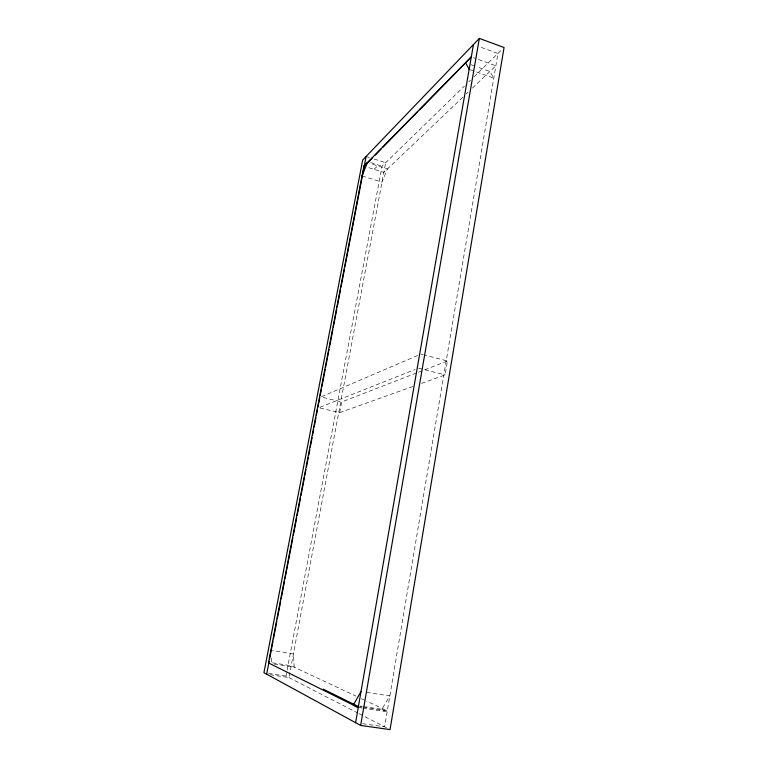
<?xml version="1.0" encoding="UTF-8"?>
<svg xmlns="http://www.w3.org/2000/svg" width="768" height="768" viewBox="0 0 768 768"><rect width="100%" height="100%" fill="white"/><g stroke="black" fill="none" stroke-linecap="round" stroke-linejoin="round"><path stroke-width="0.58" stroke-dasharray="3.84 2.88" d="M421.536 383.386L445.085 374.966L447.427 360.998L424.387 354.97M358.051 713.146L286.003 676.07L286.896 671.357M287.117 670.186L382.061 166.186L464.506 85.997M319.997 407.99L339.686 412.656L341.693 401.962L417.379 372.643M363.6 706.589L381.878 709.296L389.837 695.885L365.635 692.198M374.054 169.344L377.606 165.84M468.787 81.83L470.506 80.16M473.933 76.829L501.773 49.747M462.854 97.2L383.818 172.416L367.296 167.213M466.33 93.888L468.067 92.237M472.406 88.099L495.859 65.789L473.549 57.715M417.638 355.478L320.899 396.96L341.693 401.962M319.949 407.27L415.171 369.446M418.493 372.211L447.427 360.998M339.686 412.656L414.806 385.786M362.573 723.677L384.634 726.816L497.933 53.482L479.021 46.57M360.173 706.09L362.458 706.426M359.558 706.733L361.872 707.078M363.034 707.242L387.322 710.832L366.797 701.203M358.234 707.53L361.709 708.038M362.861 708.211L387.158 711.782L381.878 709.296M270.182 674.707L288.96 677.587L385.642 162.71L373.699 158.909M268.579 673.392L286.003 676.07M272.458 662.803L291.178 665.741L355.997 696.134M274.128 664.013L294.211 667.162L293.395 653.942L272.4 650.573M418.493 368.122L445.085 374.966M420.931 354.067L423.235 354.672M362.035 175.939L381.984 182.17L387.446 168.96L369.667 163.325M366.106 156.48L369.36 157.517M370.666 162.576L382.061 166.186M470.266 69.754L493.786 78.154L489.878 71.472L476.63 66.72M471.11 64.733L475.526 66.317M361.392 698.669L365.722 700.694M359.117 713.683L386.438 727.747M271.546 658.118L271.766 663.648"/><path stroke-width="1.15" d="M360.643 725.434L479.347 38.4L504.067 47.51L390.038 729.6L360.643 725.434L263.933 672.682L362.688 160.042L479.347 38.4M355.603 722.688L473.462 44.534M362.035 175.939L367.382 162.605L363.917 166.147L268.464 662.909L358.234 707.53L353.309 705.072L361.018 691.498M266.659 674.17L269.146 661.229M269.578 659.011L272.995 641.232M273.446 638.87L276.835 621.226M277.286 618.874L280.675 601.229M281.126 598.867L284.515 581.222M284.966 578.87L292.877 537.686M293.328 535.334L296.717 517.69M297.178 515.338L300.566 497.683M301.018 495.331L304.406 477.686M304.858 475.334L305.99 469.45M306.442 467.098L308.246 457.68M308.698 455.328L309.83 449.443M310.282 447.091L312.086 437.683M312.538 435.331L313.67 429.446M314.122 427.094L315.936 417.677M316.387 415.325L317.51 409.44M317.962 407.088L319.776 397.68M320.227 395.328L321.36 389.443M321.811 387.091L325.2 369.437M325.651 367.085L329.04 349.44M329.491 347.088L332.88 329.434M333.331 327.082L336.72 309.437M337.171 307.085L340.57 289.43M341.021 287.078L344.41 269.434M344.861 267.082L366.106 156.48M364.234 166.243L372.595 157.699M375.101 155.136L380.957 149.155M382.637 147.446L417.773 111.571M419.443 109.862L471.312 56.909L363.917 166.147M323.261 689.155L358.406 706.56M465.59 62.755L469.152 69.35"/></g></svg>
